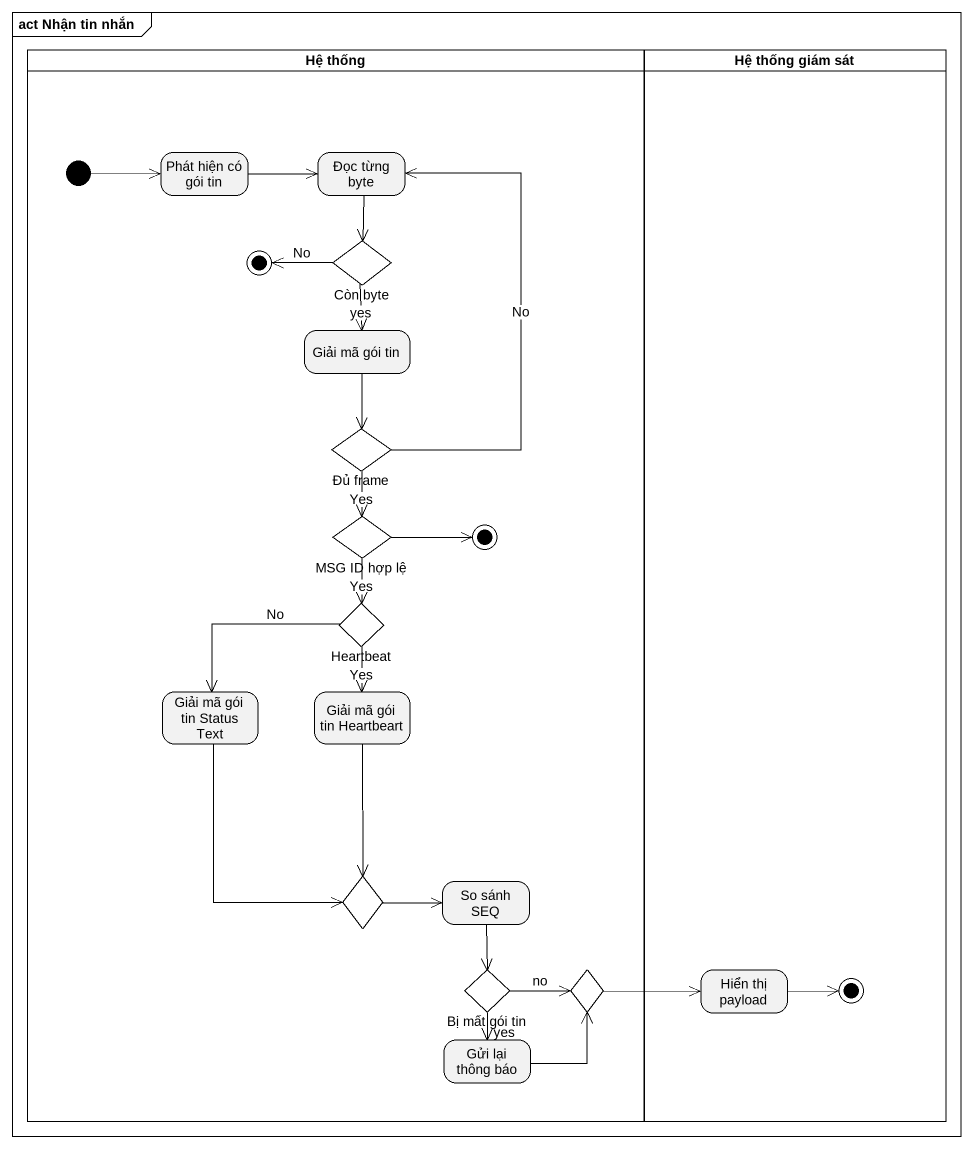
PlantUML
@startuml
mainframe act Nhận tin nhắn
hide empty description
state "Hệ thống" as Hệ_thống <<partition>> {
  state "Phát hiện có gói tin" as Phát_hiện_có_gói_tin
  state "Đọc từng byte" as Đọc_từng_byte
  state final1 <<end>>
  state "Còn byte" as Còn_byte <<choice>>
  state "Giải mã gói tin" as Giải_mã_gói_tin
  state "Đủ frame" as Đủ_frame <<choice>>
  state "MSG ID hợp lệ" as MSG_ID_hợp_lệ <<choice>>
  state final2 <<end>>
  state Heartbeat <<choice>>
  state "Giải mã gói tin Status Text" as Giải_mã_gói_tin_Status_Text
  state "Giải mã gói tin Heartbeart" as Giải_mã_gói_tin_Heartbeart
  state choice1 <<choice>>
  state "So sánh SEQ" as So_sánh_SEQ
  state "Bị mất gói tin" as Bị_mất_gói_tin <<choice>>
  state choice2 <<choice>>
  state "Gửi lại thông báo" as Gửi_lại_thông_báo
  [*] -right-> Phát_hiện_có_gói_tin
}
state "Hệ thống giám sát" as Hệ_thống_giám_sát <<partition>> {
  state "Hiển thị payload" as Hiển_thị_payload
  Hiển_thị_payload -right-> [*]
}
Phát_hiện_có_gói_tin -right-> Đọc_từng_byte
Đọc_từng_byte --> Còn_byte
Còn_byte -left-> final1 : No
Còn_byte --> Giải_mã_gói_tin : yes
Giải_mã_gói_tin --> Đủ_frame
Đủ_frame -up-> Đọc_từng_byte : No
Đủ_frame --> MSG_ID_hợp_lệ : Yes
MSG_ID_hợp_lệ -right-> final2
MSG_ID_hợp_lệ --> Heartbeat : Yes
Heartbeat --> Giải_mã_gói_tin_Status_Text : No
Heartbeat --> Giải_mã_gói_tin_Heartbeart : Yes
Giải_mã_gói_tin_Status_Text --> choice1
Giải_mã_gói_tin_Heartbeart --> choice1
choice1 -right-> So_sánh_SEQ
So_sánh_SEQ --> Bị_mất_gói_tin
Bị_mất_gói_tin -right-> choice2 : no
Bị_mất_gói_tin --> Gửi_lại_thông_báo : yes
choice2 -right-> Hiển_thị_payload
Gửi_lại_thông_báo -up-> choice2
@enduml
